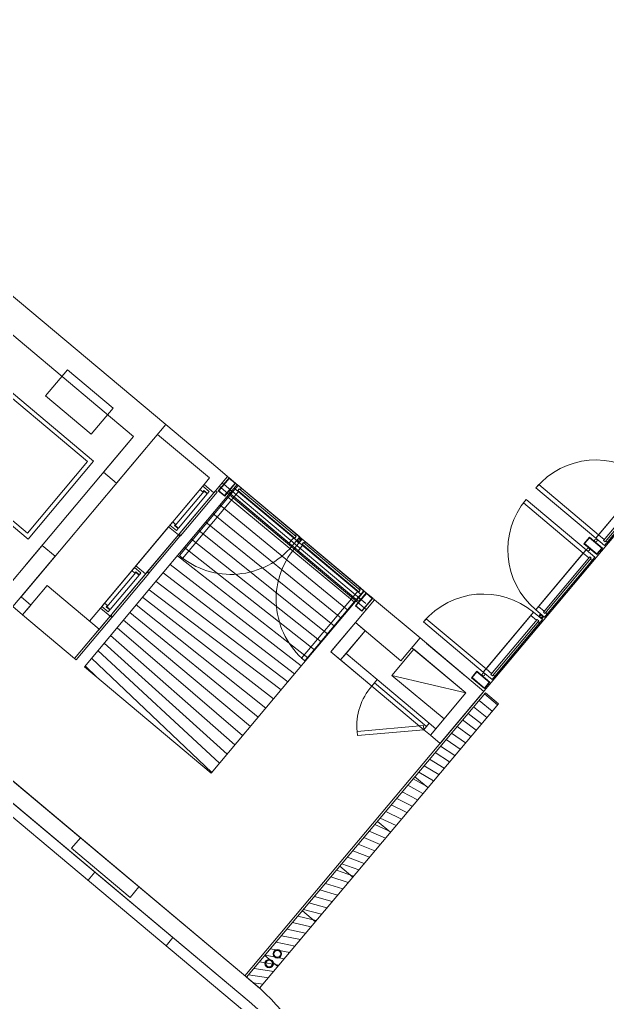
# Model space of a CAD drawing. Header units: millimetres. Extents: x 834140250 to 834644390, y 817877047 to 817987022.
# Drawn here: x 834232913 to 834239833, y 817914110 to 817925686 of the extents above; entities that cross this region are included whole.
import ezdxf

# ---------------------------------------------------------------- set-up
doc = ezdxf.new("R2010")
doc.units = ezdxf.units.MM
doc.header["$LTSCALE"] = 1000
doc.header["$MEASUREMENT"] = 0
doc.layers.add('VPA040_Text', color=3, linetype='Continuous')
doc.layers.add('VPAX', color=7, linetype='Continuous', lineweight=13)

# ---------------------------------------------------------------- blocks, each defined once
blk = doc.blocks.new('A$C5E6F6156')
at = {"layer": 'VPAX', "ltscale": 500}
h = blk.add_hatch(dxfattribs=at)
h.set_pattern_fill('ANSI31', color=253, scale=1000, angle=45, style=0)
h.set_pattern_definition([(140.0000000000381, (-2117.527138829231, 5095.523207426071), (-80.34845121075374, -95.75555538992569), [])])
h.paths.add_polyline_path([(-664.1820217370987, -24049.61251592636), (-1435.527152657509, -24968.86584639549), (58.25951135158539, -26222.30168533325), (893.8834028244019, -25226.44391059875), (1858.06481719017, -24077.37724590302), (364.2781577110291, -22823.94141077995)])
h = blk.add_hatch(dxfattribs=at)
h.set_pattern_fill('ANSI31', color=253, scale=800, angle=45, style=0)
h.set_pattern_definition([(139.999999968345, (-39.69021117687225, -29369.01221442223), (-64.27876101097665, -76.60444427638481), [])])
h.paths.add_polyline_path([(474.5390475988388, -28627.61845183372), (627.7479436397552, -28756.17596495152), (3439.943761229515, -25404.73127543926), (3286.734865069389, -25276.17376232147)])
h = blk.add_hatch(dxfattribs=at)
h.set_pattern_fill('ANSI31', color=253, scale=150, angle=49.99999999756264, style=0)
h.set_pattern_definition([(94.99999999756257, (90316300.66138852, -1164849677.373439), (-18.67865058928975, -1.634170175724), [])])
edge = h.paths.add_edge_path()
edge.add_arc((836.5345758199692, -28351.78136694431), 40, 0, 360)
h = blk.add_hatch(dxfattribs=at)
h.set_pattern_fill('ANSI31', color=253, scale=150, angle=49.99999999756264, style=0)
h.set_pattern_definition([(94.99999999756257, (90316204.24620664, -1164849792.282589), (-18.67865058928975, -1.634170175724), [])])
edge = h.paths.add_edge_path()
edge.add_arc((740.1193939447403, -28466.69051635265), 40, 0, 360)
at = {"layer": 'VPAX', "color": 253, "ltscale": 500}
for p, q in [((-14049.41846311092, -16432.30016338825), (633.4191942214966, -28761.03622114658)), ((505.2096393108368, -28914.4352940321), (-14182.04845309258, -16590.36243009567)), ((-2126.06081199646, -23769.3708460331), (-856.5552823543549, -22256.43307065964)), ((-703.3463929891586, -22384.99059319496), (-2181.757894277573, -24146.89281117916)), ((1878.05094063282, -24224.6883238554), (185.0927243232727, -22804.12770879269)), ((1942.329702019691, -24148.08387887478), (249.371485710144, -22727.52326381207)), ((5146.595255374908, -22787.43244826794), (4619.113526940346, -23416.04473268986)), ((-26.23207640647888, -22822.61623668671), (-1215.38915348053, -24239.79845404625)), ((88.67459094524384, -22919.03437888622), (-1100.482486486435, -24336.21659624577)), ((414.0644557476044, -22865.73046338558), (1061.378603816032, -23408.87813460827)), ((4722.529526948929, -23502.82106041908), (5250.011255025864, -22874.20877552032)), ((974.6022763252258, -23512.29413449764), (327.2881283760071, -22969.146463871)), ((1168.624825954437, -23498.86840093136), (1815.114218711853, -24041.33741283417)), ((1012.904498577118, -23544.43351602554), (1043.552868247032, -23570.13716435432)), ((1728.337891578674, -24144.75341260433), (1081.84849858284, -23602.28440129757)), ((3911.666985154152, -24259.16265010834), (4439.132995724678, -23630.53717708588)), ((4542.548996210098, -23717.31350445747), (4015.082985043526, -24345.93897759914)), ((-1274.71600484848, -24543.86001873016), (-1132.621868491173, -24374.51882112026)), ((3294.202848553658, -24995.0277518034), (3821.676718354225, -24366.40887236595)), ((3925.092718720436, -24453.18519973755), (3397.618848323822, -25081.80407893658)), ((2626.124057292938, -25635.64056932926), (2013.288505196571, -25121.41047787666)), ((1949.009740591049, -25198.01492571831), (2561.845289826393, -25712.24501788616)), ((2456.65186882019, -26265.43443620205), (2609.860750198364, -26393.99196696281)), ((2015.012327075005, -26791.75988686085), (2168.221215486526, -26920.31740880013)), ((1573.372843742371, -27318.08538651466), (1726.581739664078, -27446.64289999008)), ((1131.733315348625, -27844.41081798077), (1284.942203164101, -27972.9683406353)), ((690.0930997133255, -28370.73567509651), (843.3019812107086, -28499.29320585728))]:
    blk.add_line(p, q, dxfattribs=at)
for points in [[(455.3906807899475, -28611.55104804039), (14227.11541676521, -12199.04875802994)], [(-478.3707282543182, -22116.87503957748), (134.4648251533508, -22631.10512793064), (134.4648251533508, -22631.10512781143), (249.3714914321899, -22727.52326905727), (88.6745902299881, -22919.03437793255)], [(-574.788870215416, -22231.78170669079), (38.04668354988098, -22746.01179420948), (-26.23207545280457, -22822.61623692513), (88.67459118366241, -22919.03437876701)], [(1980.631932139397, -24180.22326612473), (249.371492266655, -22727.52326798439)], [(249.3714923858643, -22727.52327013016), (1980.631932854652, -24180.22326529026)], [(5282.150636672974, -22835.90655314922), (4690.397994995117, -23541.12988805771), (4586.989851236343, -23454.36015236378), (5178.742486000061, -22749.13683187962), (5282.150636672974, -22835.90655314922)], [(-26.23207640647888, -22822.61623668671), (-1247.528535485268, -24278.10067868233)], [(88.67460191249847, -22919.03438341618), (-1132.621857047081, -24374.51882517338)], [(-1132.621834039688, -24374.51884949207), (88.67459058761597, -22919.03437852859)], [(88.67459034919739, -22919.03437829018), (-1100.482487916946, -24336.21659743786)], [(1884.213790774345, -24295.12993252277), (152.9533507823944, -22842.42993438244)], [(399.0848554372787, -22883.58245635033), (414.0644557476044, -22865.73046386242), (375.7622334957123, -22833.5910834074), (288.9859062433243, -22937.00708329678), (327.2881286144257, -22969.146463871), (383.6579527854919, -22901.96752333641)], [(1099.674243330956, -23441.02538502216), (375.7622328996658, -22833.59108388424), (288.9924976825714, -22936.99922788143), (1012.904498577118, -23544.43351602554), (1099.674243330956, -23441.02538502216)], [(4619.113524079323, -23416.0447357893), (3913.882341504097, -22824.28551030159), (3881.758681178093, -22862.60091733932), (4586.989863634109, -23454.36014306545), (4619.113524198532, -23416.04473590851)], [(328.1062860488892, -22969.83298015594), (-278.6480810642242, -23692.93467640877), (-316.9371111392975, -23660.77958166599), (289.8172554969788, -22937.67788493633), (328.1062859296799, -22969.83297991753)], [(4439.132998347282, -23630.53717374802), (3733.901815652847, -23038.77794849873), (3766.056910634041, -23000.48891806602), (4471.288093447685, -23592.24814319611), (4439.132998466492, -23630.53717386723)], [(-309.9863500595093, -23433.03307127953), (-675.0898197889328, -23868.14642834663), (-694.2409311532974, -23852.07673847675), (-329.1374614238739, -23416.96338140965), (-309.9863497018814, -23433.0330722332)], [(-329.1374492645264, -23416.96339166164), (-309.9863377809525, -23433.03308153152)], [(1046.399003505707, -23426.73012793064), (1061.378603935242, -23408.87813556194), (1099.680826067924, -23441.01751613617), (1012.904498457909, -23544.43351602554), (974.6022762060165, -23512.2941352129), (1030.972100734711, -23445.11519479752)], [(1153.645225644112, -23516.72039341927), (1168.624825954437, -23498.86840093136), (1130.322603702545, -23466.72902047634), (1043.546276450157, -23570.14502036572), (1081.84849858284, -23602.28440093994), (1138.218322753906, -23535.10546040535)], [(1853.416452765465, -24073.47680306435), (1130.322603702545, -23466.72902047634), (1043.552868485451, -23570.13716447353), (1766.646708011627, -24176.88493406773), (1853.416452765465, -24073.47680306435)], [(1091.238064289093, -23513.30816066265), (1068.20331132412, -23493.9797270298), (1074.310677647591, -23486.70124411583), (1087.716471195221, -23497.95002949238), (1090.961527228355, -23494.08261096478), (1098.239094734192, -23500.1890386343), (1110.474963665009, -23485.60688388348), (1099.941832304001, -23476.76854598522), (1101.22740650177, -23475.2364565134), (1114.112079739571, -23486.04797017574)], [(1093.301266431808, -23448.62037944794), (1116.278890371323, -23467.90087628365), (1110.171523928642, -23475.17935907841), (1096.765730261803, -23463.93057382107), (1093.520674467087, -23467.79799222946), (1086.243106842041, -23461.69156467915), (1074.007237792015, -23476.27371919155), (1084.540369153023, -23485.11205708981), (1083.254794716835, -23486.64414656162), (1070.427250623703, -23475.88056969643)], [(4704.677534341812, -23487.84145975113), (4722.52952682972, -23502.82105994225), (4690.390146136284, -23541.12328231335), (4586.974146366119, -23454.34695470333), (4619.113527059555, -23416.04473257065), (4686.292467474937, -23472.41455686092)], [(3982.943603515625, -24384.24119997025), (4574.696244597435, -23679.01786446571), (4471.288100600243, -23592.24812924862), (3879.535472512245, -24297.47145521641), (3982.943603515625, -24384.24119997025)], [(4524.697003245354, -23702.33390414715), (4542.548995733261, -23717.31350445747), (4574.688376188278, -23679.01128220558), (4471.272376298904, -23592.23495495319), (4439.132995724678, -23630.5371773243), (4506.31193625927, -23686.90700149536)], [(-694.2409054040909, -23852.07676005363), (-675.089793920517, -23868.14645004272)], [(1800.134618520737, -24059.18940508366), (1815.114218711853, -24041.33741259575), (1853.416441202164, -24073.47679328918), (1766.640113711357, -24176.89279305935), (1728.337891459465, -24144.75341236591), (1784.707715749741, -24077.57447183132)], [(-2181.757894158363, -24146.89281380177), (-2066.85120344162, -24243.31097626686)], [(1728.331300616264, -24144.76127374172), (1121.57693374157, -24867.86297011375), (1159.892340779305, -24899.98663032055), (1766.646708011627, -24176.88493418694), (1728.331300735474, -24144.76127374172)], [(-2278.176035523415, -24261.79948043823), (-2163.26934492588, -24358.21764278412)], [(-2163.26934492588, -24358.2176425457), (-2066.851203560829, -24243.31097614765)], [(-1265.564663290977, -24532.95387291908), (-1132.621869206429, -24374.51882064342), (-1247.528535604477, -24278.10067856312), (-1376.086455464363, -24431.31004154682)], [(3997.230991721153, -24330.95937728882), (4015.082984089851, -24345.93897771835), (3982.943603515625, -24384.24119985104), (3879.527603626251, -24297.46487224102), (3911.666984438896, -24259.16264998913), (3978.845924854279, -24315.53247451782)], [(-1113.471023440361, -24390.58889758587), (-1531.283076763153, -24888.51789927483), (-1550.434188127518, -24872.44820940495), (-1132.622134566307, -24374.51920759678), (-1113.471022725105, -24390.58889842033)], [(-1132.622148990631, -24374.51919615269), (-1113.471037507057, -24390.58888602257)], [(3294.194987416267, -24995.02116084099), (2588.963804841042, -24403.26193523407), (2556.840144634247, -24441.5773422718), (3262.071326971054, -25033.33656823635), (3294.194987416267, -24995.0211609602)], [(3365.479467868805, -25120.1063015461), (3957.232108950615, -24414.88296604156), (3853.823964953423, -24328.11323082447), (3262.071336865425, -25033.33655679226), (3365.479467868805, -25120.1063015461)], [(3907.240726232529, -24438.20559942722), (3925.092718720436, -24453.18519973755), (3957.232099175453, -24414.88297748566), (3853.816099286079, -24328.10665023327), (3821.676718711853, -24366.40887236595), (3888.855659246445, -24422.77869653702)], [(3910.652958989143, -24375.7984380722), (3929.981392621994, -24352.76368510723), (3937.259875535965, -24358.8710514307), (3926.011090159416, -24372.27684497833), (3929.878508687019, -24375.52190101147), (3923.772081017494, -24382.7994685173), (3938.354235768318, -24395.03533744812), (3947.192573666573, -24384.50220608711), (3948.72466313839, -24385.78778028488), (3937.913149476051, -24398.67245352268)], [(3975.340740203857, -24377.86164021492), (3956.060243368149, -24400.83926415443), (3948.781760573387, -24394.73189771175), (3960.030545830727, -24381.32610404491), (3956.163127422333, -24378.0810482502), (3962.269554972649, -24370.80348062515), (3947.687400460243, -24358.56761157513), (3938.849062561989, -24369.10074293613), (3937.316973090172, -24367.81516849995), (3948.080549955368, -24354.98762440681)], [(1949.009740829468, -25198.0149255991), (2013.288502454758, -25121.41048133373), (1645.587273836136, -24812.87251543999), (1870.562935471535, -24544.75696241856), (1755.656269311905, -24448.33882069588), (1498.54122531414, -24754.75659763813), (1466.401845216751, -24793.05881893635), (1949.009737968445, -25198.01492905617)], [(2516.863042593002, -24630.17459249496), (3267.586495161057, -25260.10636460781), (2753.35640668869, -25872.94191777706), (2638.449741005898, -25776.52377724648)], [(2186.31108891964, -25070.782579422), (3056.261687364251, -25278.59488961045), (2799.146643561633, -25585.01266699627), (2186.31108891964, -25070.782579422), (2443.426132760571, -24764.36480199052), (3056.261687364251, -25278.59488961045)], [(2420.444901108742, -24745.08125901222), (3056.261687397957, -25278.59488976002), (2638.449737668037, -25776.52377450466)], [(2593.467677235603, -24694.45312929153), (3053.09434235096, -25080.12569594383)], [(3379.766856074333, -25066.82447874546), (3397.618848562241, -25081.80407893658), (3365.479467868805, -25120.10630142689), (3262.06346809864, -25033.32997393608), (3294.202848792076, -24995.02775168419), (3361.381789326668, -25051.39757597446)], [(2626.124057292938, -25635.64056921005), (2013.288502454758, -25121.41048133373)], [(2561.845296025276, -25712.24501395226), (1949.009740829468, -25198.01492571831)], [(2593.984676837921, -25673.94279158115), (1981.149121761322, -25159.71270358562)], [(474.5320831537247, -28627.62675178051), (3286.727230668068, -25276.18152594566)], [(474.5404232740402, -28627.62285208702), (3286.735579133034, -25276.17761623859)], [(-793.261171579361, -27563.80744469166), (-896.1072044372559, -27686.37457370758), (-1585.54718708992, -27107.86570584774), (-1482.701169848442, -26985.29859530926)], [(-1392.850261330605, -27484.94983041286), (-1312.501810312271, -27389.19427525997)], [(-473.5969295501709, -28256.29496204853), (-393.2484785318375, -28160.53940689564)]]:
    blk.add_lwpolyline(points, dxfattribs=at)
blk.add_lwpolyline([(1371.473640561104, -35557.64877831936), (1371.449683189392, -30772.08092856407, 0.2216933494231874), (505.2096378803253, -28914.43529486656), (-14182.04845440388, -16590.36243093014), (-14053.49093234539, -16437.15354239941), (633.4691767692566, -28760.97665202618, -0.2121589479348903), (1721.473640561104, -31305.99731612206), (1721.473640561104, -35557.64777708054)], format="xyb", close=True, dxfattribs=at)
for points in [[(-14262.39690566063, -16686.11798632145), (424.8611867427826, -29010.19085013866, -0.2216933494237365), (1246.449683308601, -30772.08155417442), (1246.473640561104, -35557.64940404892)], [(5178.734635710716, -22749.13022518158, 0.4142135622522057), (3881.758681178093, -22862.60091745853, 0.3986640772868351)], [(127.1093324422836, -22912.12273609638), (-305.5971188545227, -23427.80219042301, -0.6681788104055074), (-309.1215972900391, -23426.69092547894), (-311.782179236412, -23396.28016316891), (107.9582213163376, -22896.05304598808), (127.1093330383301, -22912.12273693085)], [(3879.527603745461, -24297.46487247944, -0.4142135622522057), (3766.05691075325, -23000.48891794682, -0.3986640772868351)], [(1012.904498577118, -23544.43351578712, -0.4142135626655697), (-316.9371113777161, -23660.77958142757, -0.3986640772868351)], [(1043.546276569366, -23570.14502036572, 0.4142135626655697), (1159.892341017723, -24899.98663043976, 0.3986640772868351)], [(-676.3753597736359, -23869.67854714394), (-1109.081810832024, -24385.35800111294, -0.6681788104055074), (-1112.60628926754, -24384.24673640728), (-1115.266871094704, -24353.83597385883), (-695.5264708995819, -23853.60885715485), (-676.3753591775894, -23869.6785479784)], [(3853.816099286079, -24328.10665035248, 0.4142135622522057), (2556.840144515038, -24441.57734251022, 0.3986640772868351)], [(1949.009742736816, -25198.01492679119, 0.2034222945469556), (1775.189612865448, -25733.08316993713)]]:
    blk.add_lwpolyline(points, format="xyb", dxfattribs=at)
for points in [[(-3096.804200768471, -21192.52058362961), (-2470.086281895638, -20445.6272534132), (-478.3707293272018, -22116.875041008), (-1056.87957939179, -22806.31503818946), (-1210.088468781786, -22677.75751557561), (-856.555281996727, -22256.43307101727), (-2541.853056550026, -20842.30032992363), (-2943.59531211853, -21321.07810556889)], [(-3404.116074204445, -22142.15704774857), (-3516.603905797005, -22276.21482503414), (-2099.421686410904, -23465.37190341949), (-1328.076554536819, -22546.11857199669), (-2745.258773803711, -21356.96149373055), (-2857.746605753899, -21491.01927137375), (-2781.142161488533, -21555.29803240299), (-2700.793709993362, -21459.54247677326), (-1398.518157124519, -22552.28141367435), (-2105.58452808857, -23394.93030083179), (-3407.860080957413, -22302.1913639307), (-3327.511629939079, -22206.43580877781)], [(-1892.040782094002, -21779.18042349815), (-1634.925402641296, -21472.76224732399), (-1098.694292545319, -21922.71357393265), (-1355.809680938721, -22229.13175404072)], [(-3675.313048362732, -21881.96058261395), (-3522.104159832001, -22010.51810455322), (-3988.125177979469, -22565.9003264904), (-2302.827403783798, -23980.03306734562), (-1933.224527835846, -23539.55751287937), (-1780.015638709068, -23668.11503553391), (-2278.176067655039, -24261.79946084066), (-4269.891592979431, -22590.5517001152)], [(216.5695278644562, -22961.08060896397), (139.965083360672, -22896.80184781551), (268.5226051807404, -22743.59295928478), (345.127049446106, -22807.87172031403)], [(216.5695278644562, -22961.08060896397), (139.965083360672, -22896.80184781551), (268.5226051807404, -22743.59295928478), (345.127049446106, -22807.87172031403)], [(215.9532432556152, -22954.03644871712), (147.0092434883118, -22896.18556368351), (269.1388893127441, -22750.63711953163), (338.0828893184662, -22808.48800468445)], [(215.9532432556152, -22954.03644871712), (147.0092434883118, -22896.18556368351), (269.1388893127441, -22750.63711953163), (338.0828893184662, -22808.48800468445)], [(-664.1820217370987, -24049.61251592636), (-1435.527152657509, -24968.86584639549), (58.25951135158539, -26222.30168533325), (893.8834028244019, -25226.44391059875), (1858.06481719017, -24077.37724590302), (364.2781577110291, -22823.94141077995)], [(-367.1746432781219, -23306.72195911407), (-26.4971090555191, -22900.71828389168), (11.80511343479156, -22932.85766482353), (-328.8724207878113, -23338.86133992672)], [(-74.44114553928375, -22880.06957125664), (-42.30176484584808, -22841.76734888554), (34.30267930030823, -22906.04610979557), (15.01905119419098, -22929.02744293213), (-27.11339294910431, -22893.67412400246), (-39.96914541721344, -22908.99501311779)], [(373.1387238502502, -22892.72377717495), (1041.696344852448, -23454.1146324873), (1057.122514724731, -23435.72895109653), (388.5663586854935, -22874.33932542801)], [(4677.538208842278, -23483.3445148468), (5222.772777915001, -22833.07731020451), (5241.157229661942, -22848.50494551659), (4695.923889756203, -23498.77068483829)], [(-395.8350504636765, -23263.09191167355), (-427.9744311571121, -23301.39413368702), (-351.3699872493744, -23365.67289495468), (-332.0863592624664, -23342.69156205654), (-374.2188032865524, -23307.33824312687), (-361.3630508184433, -23292.01735389233)], [(-829.7167723178864, -23780.17204368114), (-444.0441204309464, -23320.54524624348), (-329.1374533176422, -23416.96338820457), (-714.8101052045822, -23876.59018576145)], [(4447.198850631714, -23519.81857657433), (4511.477611780167, -23443.21413207054), (4664.686500310898, -23571.77165389061), (4600.407739281654, -23648.37609815598)], [(4447.198850631714, -23519.81857657433), (4511.477611780167, -23443.21413207054), (4664.686500310898, -23571.77165389061), (4600.407739281654, -23648.37609815598)], [(4454.243010878563, -23519.20229196548), (4512.09389591217, -23450.25829219818), (4657.642340064049, -23572.38793802261), (4599.791454911232, -23641.33193802834)], [(4454.243010878563, -23519.20229196548), (4512.09389591217, -23450.25829219818), (4657.642340064049, -23572.38793802261), (4599.791454911232, -23641.33193802834)], [(1127.692500352859, -23525.86957252026), (1795.431959986687, -24086.57390928268), (1810.858129858971, -24068.18822789192), (1143.120135188103, -23507.48512077332)], [(4515.555682420731, -23676.38777256012), (3969.846487164497, -24326.25671863556), (3988.23216855526, -24341.68288850784), (4533.940134167671, -23691.81540739536)], [(-877.9258593320847, -23837.62536370754), (-845.786478638649, -23799.32314121723), (-769.1820342540741, -23863.60190200806), (-788.4656625986099, -23886.58323502541), (-830.5981067419052, -23851.22991633415), (-843.4538592100143, -23866.5508055687)], [(-1170.659357070923, -24264.27775144577), (-829.98182284832, -23858.27407634258), (-791.6796003580093, -23890.41345715523), (-1132.357134580612, -24296.41713225842)], [(-1874.015307068825, -24013.49811553955), (-1261.179743051529, -24527.72812747955), (-1550.434485912323, -24872.44796049595), (-2163.269342660904, -24358.21764373779)], [(1832.105141282082, -24316.67594718933), (1755.500696897507, -24252.39718616009), (1884.058218836784, -24099.18829762936), (1960.66266310215, -24163.4670586586)], [(1832.105141282082, -24316.67594718933), (1755.500696897507, -24252.39718616009), (1884.058218836784, -24099.18829762936), (1960.66266310215, -24163.4670586586)], [(1755.656269311905, -24448.33882069588), (1980.631932258606, -24180.22326600552), (2516.863042354584, -24630.1745929718), (2291.887378692627, -24898.29014801979)], [(1831.488857150078, -24309.63178694248), (1762.544857144356, -24251.78090202808), (1884.674503087997, -24106.23245787621), (1953.61850297451, -24164.08334290981)], [(1831.488857150078, -24309.63178694248), (1762.544857144356, -24251.78090202808), (1884.674503087997, -24106.23245787621), (1953.61850297451, -24164.08334290981)], [(-1199.319764256477, -24220.64770412445), (-1231.459145069122, -24258.94992601871), (-1154.854701042175, -24323.22868728638), (-1135.571072936058, -24300.24735426903), (-1177.703517198563, -24264.89403545856), (-1164.847764611244, -24249.57314622402)], [(3898.091547131538, -24412.25287413597), (3352.382351875305, -25062.12182021141), (3370.768033266068, -25077.54799008369), (3916.475998878479, -24427.68050897121)], [(1755.656268954277, -24448.33882117271), (1870.562935471535, -24544.75696229935), (1581.308509588242, -24889.47695958614), (1466.401845216751, -24793.05881893635)], [(1645.587272286415, -24812.87251424789), (1581.308509588242, -24889.47695958614), (1949.009737849236, -25198.01492905617), (2013.28850209713, -25121.4104808569)], [(3122.280313968658, -25098.79500150681), (3186.559074997902, -25022.19055712223), (3339.767963528633, -25150.74807906151), (3275.48920249939, -25227.35252332687)], [(3122.280313968658, -25098.79500150681), (3186.559074997902, -25022.19055712223), (3339.767963528633, -25150.74807906151), (3275.48920249939, -25227.35252332687)], [(3129.324474215508, -25098.1787173748), (3187.175359129906, -25029.23471736908), (3332.723803281784, -25151.36436331272), (3274.872918248177, -25220.30836319923)], [(3129.324474215508, -25098.1787173748), (3187.175359129906, -25029.23471736908), (3332.723803281784, -25151.36436331272), (3274.872918248177, -25220.30836319923)], [(474.5390475988388, -28627.61845183372), (627.7479436397552, -28756.17596495152), (3439.943761229515, -25404.73127543926), (3286.734865069389, -25276.17376232147)], [(1779.359231233597, -25780.70366573334), (2561.845293283463, -25712.24501371384), (2557.487506628036, -25662.43527913094), (1775.00144469738, -25730.89393079281)], [(2702.72850048542, -25699.91932916641), (2626.124056100845, -25635.64056837559), (2561.845293879509, -25712.24501287937), (2638.449740290642, -25776.5237749815)]]:
    blk.add_lwpolyline(points, close=True, dxfattribs=at)
for centre, radius in [((285.3607923984528, -22910.21287286282), 16.49999982309191), ((4588.056872010231, -23481.36359536648), 16.49999982309191), ((4498.066586732864, -23588.60984110832), 16.49999982309191), ((1793.656754136086, -24175.81006765366), 16.49999982309191), ((3263.146193504333, -25060.34661436081), 16.49999982309191), ((836.5345758199692, -28351.78136694431), 50), ((836.5345758199692, -28351.78136694431), 40), ((740.1193939447403, -28466.69051635265), 50), ((740.1193939447403, -28466.69051635265), 40)]:
    blk.add_circle(centre, radius, dxfattribs=at)

msp = doc.modelspace()

# ---------------------------------------------------------------- block references
at = {"layer": 'VPA040_Text', "color": 3, "ltscale": 500}
msp.add_blockref('A$C5E6F6156', (834235110.884052, 817943032.6961845), dxfattribs=at)

doc.saveas('drawing.dxf')
